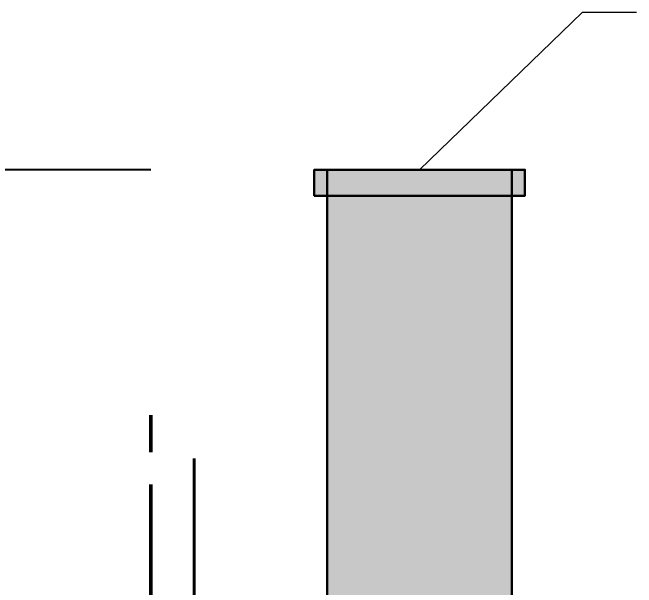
# Model space of a CAD drawing. Header units: millimetres. Extents: x -6738 to 19322, y -5679 to 4356.
# Drawn here: x -767 to 1262, y 1641 to 3512 of the extents above; entities that cross this region are included whole.
import ezdxf

# ---------------------------------------------------------------- set-up
doc = ezdxf.new("R2010")
doc.units = ezdxf.units.MM
doc.linetypes.add('DASH_494_106', pattern=[599.722222, 493.888889, -105.833333])
for name, color, linetype in [('DIMENSIONS', 7, 'Continuous'), ('GEOFAB', 5, 'Continuous'), ('LEADERS', 7, 'Continuous'), ('MANHOLES', 7, 'Continuous')]:
    doc.layers.add(name, color=color, linetype=linetype)
doc.styles.add('ARIAL', font='arial.ttf')
doc.dimstyles.get("Standard").update_dxf_attribs({"dimtxt": 2.5, "dimasz": 2.5, "dimexe": 1.25, "dimexo": 0.625, "dimtad": 1, "dimcen": 2.5, "dimazin": 3, "dimtfac": 1, "dimtmove": 0, "dimatfit": 3})

msp = doc.modelspace()

# ---------------------------------------------------------------- linework, layer by layer
at = {"layer": 'GEOFAB', "color": 5, "linetype": 'DASH_494_106', "lineweight": 50}
msp.add_line((-317.5, -317.5), (-317.5, 2201.1), dxfattribs=at)
at = {"layer": 'GEOFAB', "color": 6, "lineweight": 40}
msp.add_line((-176.4, -176.4), (-176.4, 2060), dxfattribs=at)
at = {"layer": 'LEADERS', "lineweight": 18}
for p, q in [((1085.7, 3511.5), (556.5, 3000)), ((1262.1, 3511.5), (1085.7, 3511.5))]:
    msp.add_line(p, q, dxfattribs=at)
at = {"layer": 'MANHOLES', "lineweight": 30}
for points in [[(214.2, 2915.3), (898.9, 2915.3), (898.9, 3000), (214.2, 3000)], [(256.5, 1560), (856.5, 1560), (856.5, 3000), (256.5, 3000)]]:
    msp.add_lwpolyline(points, close=True, dxfattribs=at)
at = {"layer": 'MANHOLES', "true_color": 0x737373}
msp.add_solid([(214.2, 2915.3), (898.9, 2915.3), (214.2, 3000), (898.9, 3000)], dxfattribs=at)
at = {"layer": 'MANHOLES', "true_color": 0xb8b8b8}
msp.add_solid([(256.5, 1560), (856.5, 1560), (256.5, 3000), (856.5, 3000)], dxfattribs=at)

# ---------------------------------------------------------------- dimensions: what is measured, and where the dimension line sits
at = {"layer": 'DIMENSIONS'}
for base, p1 in [((-6103.8, 0), (-317.5, 0)), ((-5398.2, 0), (-317.5, 0)), ((-4692.7, 0), (-317.5, 0)), ((-3987.1, 1560), (-317.5, 1560))]:
    msp.add_linear_dim(base=base, p1=p1, p2=(-317.5, 3000), angle=90, dimstyle='Standard', override={"dimtxt": 202.071111, "dimasz": 158.75, "dimexe": 105.833333, "dimexo": 0, "dimgap": 88.194444, "dimtad": 1, "dimtih": 0, "dimtoh": 0, "dimdec": 0, "dimtxsty": 'ARIAL', "dimclrd": 7, "dimclre": 7, "dimclrt": 7}, dxfattribs=at).render()

doc.saveas('drawing.dxf')
